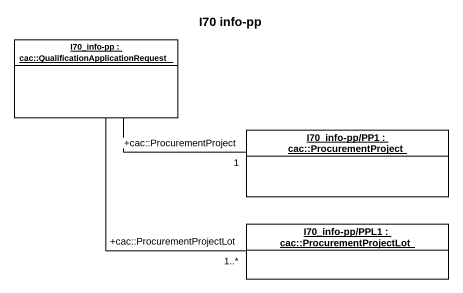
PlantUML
@startuml
title I70 info-pp
hide circle
hide empty members
object "I70_info-pp : cac::QualificationApplicationRequest" as I70_info_pp
object "I70_info-pp/PP1 : cac::ProcurementProject" as I70_info_pp_PP1
object "I70_info-pp/PPL1 : cac::ProcurementProjectLot" as I70_info_pp_PPL1
I70_info_pp -right- "+cac::ProcurementProject\n1" I70_info_pp_PP1
I70_info_pp -- "+cac::ProcurementProjectLot\n1..*" I70_info_pp_PPL1
@enduml
